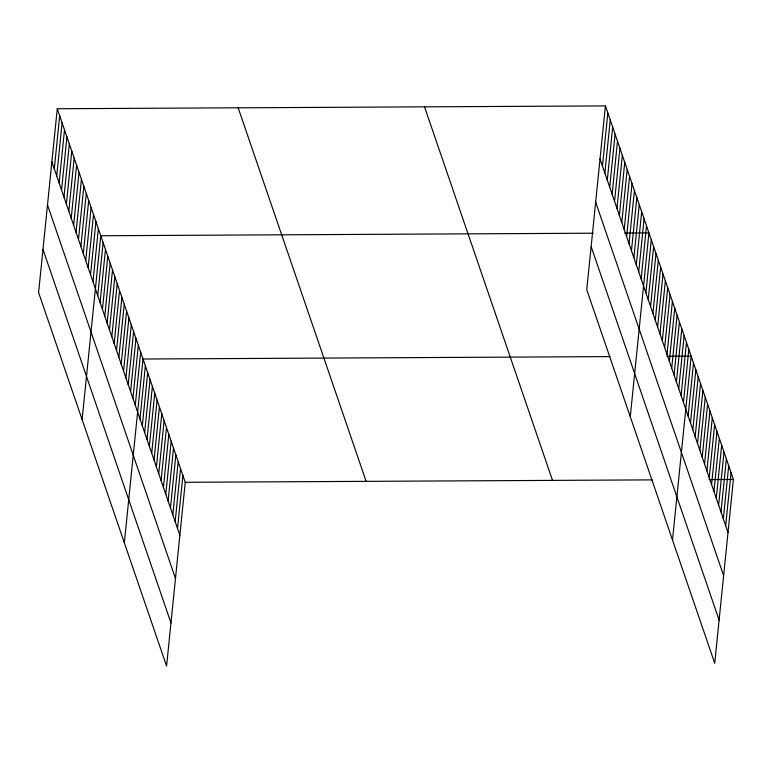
<?xml version="1.0" encoding="UTF-8"?>
<svg xmlns="http://www.w3.org/2000/svg" width="772" height="772" viewBox="0 0 772 772"><rect width="100%" height="100%" fill="white"/><g stroke="black" fill="none" stroke-linecap="round" stroke-linejoin="round"><path stroke-width="1.16" d="M57.273 108.746L38.6 292.549L166.578 666.091L185.241 482.288L57.273 108.746L605.422 105.909L733.4 479.451L714.727 663.254L586.759 289.712L605.422 105.909M54.301 168.846L59.685 115.8M56.713 175.9L62.107 122.854M59.135 182.954L64.52 129.908M61.548 190.008L66.942 136.962M63.97 197.063L69.355 144.026M66.382 204.117L71.777 151.08M68.804 211.181L74.189 158.135M71.217 218.235L76.611 165.189M73.639 225.289L79.024 172.243M76.052 232.343L81.446 179.297M78.474 239.397L83.859 186.361M80.886 246.451L86.281 193.415M83.308 253.515L88.693 200.469M85.721 260.569L91.115 207.523M88.143 267.623L93.528 214.577M90.556 274.678L95.95 221.632M92.978 281.732L98.362 228.695M82.112 419.553L100.785 235.75L593.282 233.202M97.735 295.637L103.13 242.601M100.09 302.489L105.474 249.443M102.435 309.34L107.819 256.294M104.78 316.182L110.164 263.146M107.125 323.034L112.509 269.988M109.47 329.885L114.854 276.839M111.815 336.727L117.209 283.691M114.159 343.579L119.554 290.533M116.504 350.43L121.899 297.384M118.859 357.272L124.244 304.236M121.204 364.123L126.589 311.077M123.549 370.975L128.934 317.929M125.894 377.817L131.279 324.78M128.239 384.668L133.624 331.622M130.584 391.52L135.978 338.474M132.929 398.362L138.323 345.325M135.274 405.213L140.668 352.167M124.34 542.822L143.013 359.019L609.996 356.606M139.973 418.906L145.358 365.87M142.318 425.758L147.703 372.712M144.663 432.609L150.048 379.563M147.008 439.451L152.393 386.415M149.353 446.303L154.747 393.257M151.698 453.154L157.092 400.108M154.053 459.996L159.437 406.96M156.398 466.848L161.782 413.802M158.743 473.699L164.127 420.653M161.087 480.541L166.472 427.505M163.432 487.393L168.817 434.346M165.777 494.244L171.172 441.198M168.122 501.086L173.517 448.05M170.467 507.937L175.862 454.891M172.822 514.789L178.207 461.743M175.167 521.631L180.551 468.594M177.512 528.482L182.896 475.436M602.459 166.009L607.844 112.963M604.872 173.063L610.256 120.017M607.294 180.117L612.678 127.081M609.706 187.171L615.091 134.135M612.128 194.235L617.513 141.189M614.541 201.289L619.926 148.243M616.963 208.344L622.348 155.297M619.376 215.398L624.76 162.352M621.798 222.452L627.182 169.415M624.21 229.506L629.595 176.47M626.632 236.57L632.017 183.524M629.045 243.624L634.43 190.578M631.467 250.678L636.852 197.632M633.88 257.732L639.264 204.686M636.302 264.786L641.686 211.75M638.714 271.85L644.099 218.804M641.136 278.904L646.521 225.858M630.27 416.716L648.934 232.912L624.587 233.038M645.894 292.81L651.288 239.764M648.239 299.652L653.633 246.615M650.584 306.503L655.978 253.457M652.938 313.355L658.323 260.309M655.283 320.197L660.668 267.16M657.628 327.048L663.013 274.002M659.973 333.9L665.358 280.854M662.318 340.742L667.703 287.705M664.663 347.593L670.057 294.547M667.008 354.445L672.402 301.398M669.353 361.286L674.747 308.25M671.708 368.138L677.092 315.092M674.053 374.989L679.437 321.943M676.397 381.831L681.782 328.795M678.742 388.683L684.127 335.637M681.087 395.534L686.472 342.488M683.432 402.376L688.827 349.34M672.499 539.985L691.172 356.182L666.815 356.307M688.122 416.079L693.517 363.033M690.477 422.921L695.861 369.885M692.822 429.772L698.206 376.726M695.167 436.624L700.551 383.578M697.512 443.466L702.896 390.429M699.857 450.317L705.241 397.271M702.202 457.169L707.596 404.123M704.547 464.011L709.941 410.974M706.901 470.862L712.286 417.816M709.246 477.714L714.631 424.668M711.591 484.555L716.976 431.519M713.936 491.407L719.321 438.361M716.281 498.258L721.666 445.212M718.626 505.1L724.011 452.064M720.971 511.952L726.365 458.906M723.316 518.803L728.71 465.757M725.67 525.645L731.055 472.609M185.241 482.288L652.234 479.875M709.053 479.576L733.4 479.451M600.037 158.955L728.015 532.497M595.656 202.1L723.625 575.651M591.14 246.558L719.108 620.109M424.532 106.845L552.511 480.387M238.162 107.81L366.14 481.352M51.878 161.782L179.857 535.334M47.497 204.937L175.476 578.479M42.981 249.395L170.959 622.936"/></g></svg>
